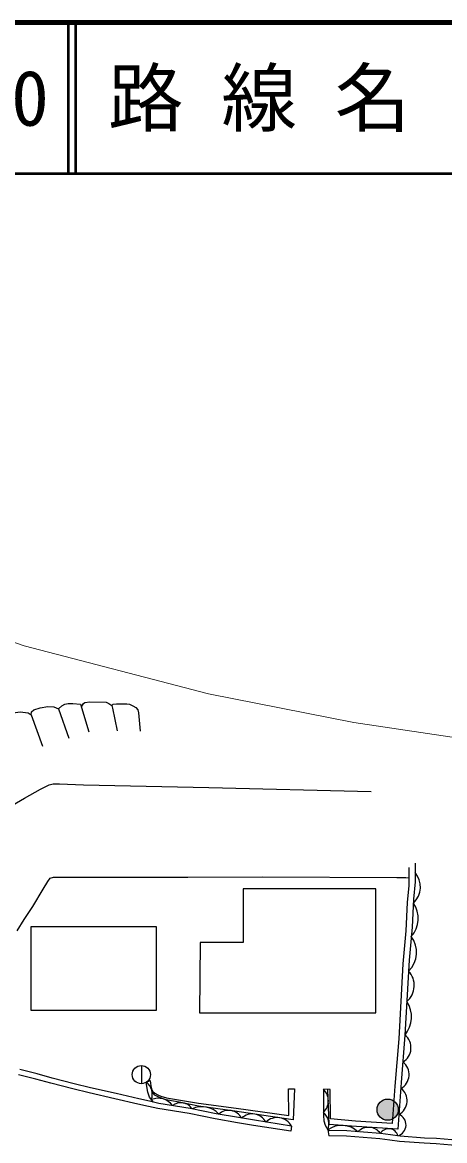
# Model space of a CAD drawing. Units: millimetres at full size, sheet at 1:1000; details may follow other scales. Extents: x 40000 to 680000, y 20000 to 380000.
# Drawn here: x 174733 to 202626, y 306068 to 380000 of the extents above; entities that cross this region are included whole.
import ezdxf
from ezdxf.enums import TextEntityAlignment as Align

# ---------------------------------------------------------------- set-up
doc = ezdxf.new("R2010")
doc.units = ezdxf.units.MM
doc.header["$LTSCALE"] = 1000
for name, color, linetype, lineweight in [('M-BGD', 7, 'Continuous', 25), ('M-STR-HTXT', 7, 'Continuous', 13), ('M-TTL', 2, 'Continuous', 140), ('M-TTL-LINE', 7, 'Continuous', 50)]:
    doc.layers.add(name, color=color, linetype=linetype, lineweight=lineweight)
doc.layers.add('M-TTL-TXT', color=7, linetype='Continuous')
doc.styles.add('ＭＳ ゴシック', font='')
doc.styles.get('ＭＳ ゴシック').set_extended_font_data('MS Gothic')

msp = doc.modelspace()

# ---------------------------------------------------------------- hatches: boundary and pattern name
at = {"layer": 'M-BGD'}
msp.add_hatch(color=256, dxfattribs=at).paths.add_polyline_path([(198167, 308115, 1), (199567, 308115, 1)])

# ---------------------------------------------------------------- linework, layer by layer
for p, q in [((182592, 311032), (182592, 309832)), ((192513, 307031), (192459, 306685)), ((194915, 306778), (194981, 306395))]:
    msp.add_line(p, q, dxfattribs=at)
for points in [[(177114, 334610), (177342, 334818), (177542, 334923), (177759, 334971), (178072, 334979), (178577, 334931), (179123, 333095)], [(178634, 334740), (178762, 334971), (178866, 335043), (179179, 335075), (180262, 335067), (180446, 334979), (180639, 334834), (180695, 334650), (180984, 333151)], [(180639, 334834), (180735, 334923), (180952, 334947), (181641, 334943), (181814, 334914), (182037, 334819), (182223, 334699), (182355, 334543), (182400, 334353), (182508, 333148)], [(173240, 333824), (173368, 333992), (173673, 334209), (174130, 334361), (174587, 334425), (175125, 334361), (175309, 334217), (176055, 332140)], [(175309, 334217), (175341, 334409), (175494, 334553), (175911, 334682), (176416, 334770), (176809, 334746), (177114, 334610), (177804, 332670)], [(161340, 316317), (162892, 318528), (163800, 319889), (164842, 321331), (165696, 322532), (166244, 323279), (166418, 323546), (166658, 323826), (166898, 324013), (167286, 324253), (168302, 324869), (170949, 326432), (174865, 328704), (175933, 329304), (176494, 329598), (176775, 329665), (177189, 329665), (178765, 329598), (187049, 329411), (197766, 329157)], [(200263, 324124), (200264, 322928), (200163, 321802), (200054, 319944), (199873, 317755), (199592, 312807), (199346, 309668), (199162, 307194), (196732, 307360), (195087, 307499), (195073, 309443), (194628, 309465), (194626, 307733), (194644, 307367), (194726, 307100), (194915, 306778), (194990, 306745)], [(200682, 324411), (200683, 323186), (200580, 322042), (200472, 320187), (200291, 317998), (200009, 313051), (199763, 309907), (199533, 306818), (196482, 307026), (194996, 307137), (194922, 309451)], [(174390, 319928), (174856, 320699), (175413, 321538), (176096, 322691), (176424, 323197), (176579, 323421), (176780, 323484), (177170, 323479), (180798, 323479), (185657, 323484), (190596, 323501), (199479, 323473), (200069, 323469), (200263, 323440)], [(192513, 307031), (190063, 307415), (189002, 307592), (187531, 307846), (185816, 308200), (183746, 308532), (183138, 308675), (182431, 308830), (180925, 309174), (179234, 309560), (178161, 309826), (176700, 310202), (175705, 310479), (174575, 310767)], [(192459, 306685), (190007, 307069), (188943, 307247), (187466, 307502), (185753, 307856), (183678, 308188), (183061, 308334), (182354, 308489), (180848, 308832), (179153, 309220), (178075, 309486), (176609, 309864), (175615, 310140), (174485, 310429)], [(183387, 308617), (183140, 308944), (183013, 309280), (182932, 309775), (182933, 309939), (183171, 310040), (183228, 309690), (183272, 309483), (183329, 309343), (183474, 309204), (183676, 309094), (183878, 309017), (184243, 308909), (186363, 308554), (188847, 308205), (192345, 307725), (192316, 309494), (192704, 309484), (192623, 307448), (190530, 307751), (188778, 308016), (186359, 308358), (185085, 308606), (184352, 308746), (184153, 308791), (183753, 308932), (183486, 309085), (183366, 309198), (183314, 309286), (183281, 309460)], [(203583, 305723), (202061, 305853), (201279, 305891), (199649, 306022), (198997, 306108), (198353, 306195), (197243, 306282), (196146, 306366), (194981, 306395)], [(203607, 306073), (202084, 306203), (201301, 306240), (199686, 306370), (199043, 306455), (198391, 306543), (197270, 306631), (196164, 306715), (194990, 306745)]]:
    msp.add_lwpolyline(points, dxfattribs=at)
for points in [[(186426, 314528), (198084, 314528), (198084, 322724), (189322, 322724), (189322, 319176), (186482, 319176)], [(175307, 320233), (183563, 320233), (183563, 314665), (175307, 314665)]]:
    msp.add_lwpolyline(points, close=True, dxfattribs=at)
for centre, radius in [((182592, 310432), 600), ((198867, 308115), 700)]:
    msp.add_circle(centre, radius, dxfattribs=at)
for centre, radius, start, end in [((199556, 322850), 1472, 313.2353, 40.10995), ((199121, 320761), 1766, 317.37895, 35.15856), ((199081, 318515), 1702, 313.39594, 38.07691), ((199217, 316329), 1403, 310.88586, 42.59657), ((198578, 314244), 1864, 320.17884, 33.30359), ((199310, 312206), 1096, 300.63372, 50.39929), ((199254, 310435), 1031, 297.75519, 53.38078), ((182230, 309112), 1086, 342.21172, 49.59994), ((193868, 308701), 1078, 314.68712, 45.15785), ((199137, 308704), 1014, 297.61928, 53.88077), ((183709, 307701), 1168, 35.91699, 112.44162), ((185200, 307658), 909, 34.43831, 126.82043), ((186587, 306818), 1497, 41.83889, 115.17378), ((188357, 307085), 982, 28.66121, 131.82938), ((189919, 306806), 1026, 28.5612, 133.04261), ((191563, 306504), 1086, 29.02053, 133.15945), ((193936, 307147), 1047, 339.34197, 48.7274), ((199327, 307109), 751, 286.55514, 68.12668), ((195836, 305510), 1566, 47.19654, 125.97567), ((197596, 305965), 982, 35.99438, 135.07806), ((198934, 306232), 626, 14.53812, 150.23019)]:
    msp.add_arc(centre, radius, start, end, dxfattribs=at)
at = {"layer": 'M-STR-HTXT'}
msp.add_lwpolyline([(159722, 344039), (174855, 338771), (187039, 335599), (196632, 333703), (205930, 332325), (219569, 331137), (232241, 331103), (243788, 331885), (247831, 332194), (252524, 332317), (261114, 332008), (268012, 331341), (271605, 330857), (277364, 329914), (281802, 328925), (284739, 328165), (288087, 327281), (289533, 326772), (296706, 324038), (303260, 321233), (309782, 318209), (318502, 313746), (324331, 310681), (335458, 303985)], dxfattribs=at)
at = {"layer": 'M-TTL'}
msp.add_line((680000, 380000), (40000, 380000), dxfattribs=at)
at = {"layer": 'M-TTL-LINE'}
for p, q in [((177750, 380000), (177750, 370000)), ((178250, 380000), (178250, 370000)), ((40000, 370000), (680000, 370000))]:
    msp.add_line(p, q, dxfattribs=at)

# ---------------------------------------------------------------- texts
at = {"layer": 'M-TTL-TXT', "style": 'ＭＳ ゴシック'}
for s, p in [('路 線 名', (180380, 375000)), ('037-00', (161521, 375000))]:
    msp.add_text(s, height=3666, dxfattribs=at).set_placement(p, align=Align.MIDDLE_LEFT)

doc.saveas('drawing.dxf')
